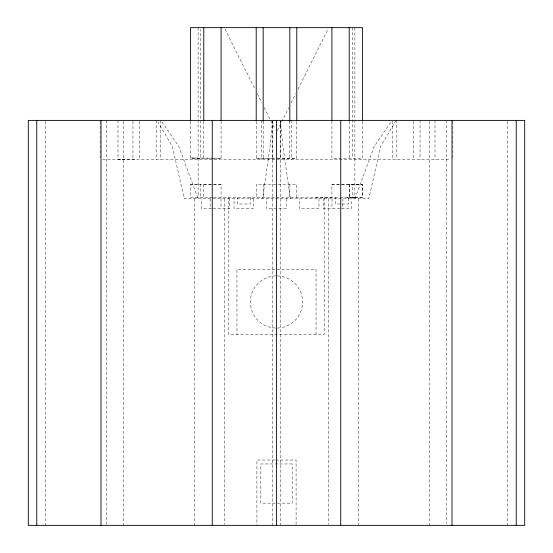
<?xml version="1.0" encoding="UTF-8"?>
<svg xmlns="http://www.w3.org/2000/svg" width="553" height="553" viewBox="0 0 553 553"><rect width="100%" height="100%" fill="white"/><g stroke="black" fill="none" stroke-linecap="round" stroke-linejoin="round"><path stroke-width="0.41" stroke-dasharray="2.77 2.07" d="M272.581 120.395L270.044 146.524L262.606 198.776M354.881 198.776L374.146 146.524L391.137 121.812M277.267 130.619L288.797 107.565M291.099 102.955L295.71 93.734M298.019 89.123L327.984 29.185M396.024 120.395L380.602 146.524L368.775 198.776L184.225 198.776L172.398 146.524L157.833 121.847M117.996 120.395L117.996 159.589L136.757 159.589M117.996 159.589L124.826 159.589M347.471 197.469L354.881 197.469L354.881 27.65M256.212 121.328L256.212 158.282L274.834 158.165M315.687 197.469L331.924 197.469L331.924 184.405L352.206 184.405L362.526 184.508L362.526 197.469L349.213 197.462L349.192 184.412L362.505 184.412L362.526 197.462L340.157 197.469M354.411 197.456L352.206 197.469L352.206 184.405M190.474 184.446L200.794 184.405L200.794 197.469M203.787 184.446L212.843 184.426M213.672 184.426L221.076 184.405L221.076 197.469M277.329 158.165L296.788 158.282L296.788 121.328M221.076 121.328L221.076 158.282L190.474 158.282L190.474 121.328M256.212 158.282L274.834 158.282M277.329 158.282L296.788 158.282M102.727 159.589L274.889 159.589M276.5 159.589L450.273 159.589M221.076 184.405L190.474 184.405L190.474 197.469L212.843 197.469M341.802 184.46L362.526 184.508M213.672 197.469L274.855 197.469M276.5 197.469L339.328 197.469M340.123 204.002L335.284 204.002L335.284 197.469M341.816 204.002L348.349 204.002L348.349 197.469M211.453 208.571L201.389 208.571L201.389 198.776M213.009 208.571L229.73 208.571L229.73 198.776M339.991 208.571L323.27 208.571L323.27 198.776M341.547 208.571L351.611 208.571L351.611 198.776M274.806 460.034L256.903 460.034L256.903 525.35M275.65 460.034L296.097 460.034L296.097 524.493M331.924 184.405L340.98 184.46M347.671 197.462L348.127 197.469M212.843 158.123L190.474 157.958L200.794 158.282L200.794 29.371M213.672 158.137L221.076 158.282M161.863 121.812L178.854 146.524L198.119 198.776M225.016 29.185L254.981 89.123M257.29 93.734L261.901 102.955M264.203 107.565L274.965 129.077M290.394 198.776L282.956 146.524L280.502 121.238M507.716 121.259L507.716 525.35M452.852 121.252L452.852 159.589M446.195 120.395L446.195 523.622M435.004 120.395L435.004 159.589M429.335 121.259L429.335 525.35M420.038 120.395L420.038 159.589M413.665 121.252L413.665 159.589M396.84 120.395L396.84 159.589M392.81 121.252L392.81 159.589M362.526 121.328L362.526 158.282L331.924 158.282L331.924 121.328M358.8 198.776L358.8 525.35M352.206 27.65L352.206 158.282M349.213 121.328L349.213 158.282M349.213 184.508L349.213 197.469M342.86 198.776L342.86 208.571M332.014 198.776L332.014 208.571M328.752 198.776L328.752 524.486M324.182 197.469L324.182 334.627L228.818 334.627L228.818 197.469M318.957 198.776L318.957 208.571L299.36 208.571L299.36 198.776M316.04 334.627L316.04 269.318L236.961 269.318L236.961 334.627M296.788 197.469L296.788 184.405L256.212 184.405L256.212 197.469M291.466 120.395L291.466 159.589M289.82 121.245L289.82 158.282M289.82 184.405L289.82 197.469M286.295 198.776L286.295 208.571L266.705 208.571L266.705 198.776M280.537 120.395L280.537 159.589M280.419 121.259L280.419 525.35M272.581 121.259L272.581 525.35M272.463 120.395L272.463 159.589M263.18 121.245L263.18 158.282M263.18 184.405L263.18 197.469M261.534 120.395L261.534 159.589M253.64 198.776L253.64 208.571L234.043 208.571L234.043 198.776M250.371 197.469L250.371 204.002L237.313 204.002L237.313 197.469M224.248 198.776L224.248 524.486M220.986 198.776L220.986 208.571M210.14 198.776L210.14 208.571M203.787 121.328L203.787 158.282M203.787 184.405L203.787 197.469M198.119 27.65L198.119 197.469M194.2 198.776L194.2 525.35M160.19 120.395L160.19 159.589M156.16 120.395L156.16 159.589M139.335 121.252L139.335 159.589M132.962 121.252L132.962 159.589M123.665 121.259L123.665 525.35M106.805 120.395L106.805 524.486M100.148 121.252L100.148 159.589M45.284 121.259L45.284 525.35M277.35 275.864A26.129 26.129 0 0 1 298.834 315.521A26.129 26.129 0 0 1 253.737 314.788A26.129 26.129 0 0 1 276.5 275.85M292.178 463.953L260.822 463.953L260.822 503.14L292.178 503.14L292.178 463.953"/><path stroke-width="0.83" d="M516.239 120.395L516.239 525.35M452.001 120.395L452.001 525.35M362.526 120.464L362.526 27.65L190.474 27.65L190.474 120.851M349.213 27.65L349.213 120.464M340.738 120.395L340.738 525.35M331.924 27.65L331.924 120.464M296.788 27.65L296.788 120.464M289.82 27.65L289.82 121.245M276.5 120.395L276.5 525.35M263.18 27.65L263.18 121.245M256.212 27.65L256.212 120.464M221.076 27.65L221.076 120.464M212.262 120.395L212.262 525.35M203.787 27.65L203.787 120.464M100.999 120.395L100.999 525.35M36.761 120.395L36.761 525.35M524.7 120.395L28.3 120.395L28.3 525.35L524.7 525.35L524.7 120.395"/></g></svg>
